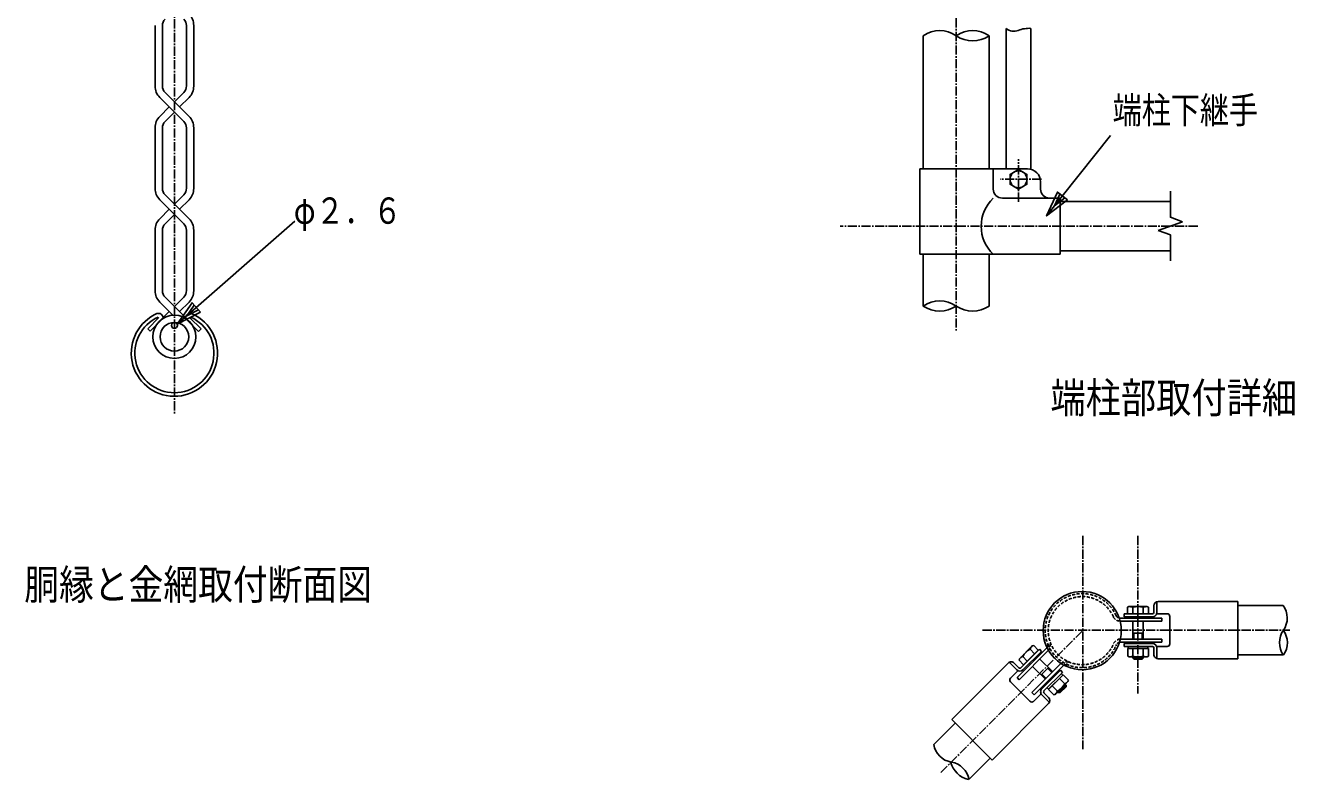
# Model space of a CAD drawing. Units: millimetres, scale not verified. Extents: x -4425 to 4425, y -3150 to 3150.
# Drawn here: x -208 to 1887, y 248 to 1492 of the extents above; entities that cross this region are included whole.
import ezdxf
from ezdxf.enums import TextEntityAlignment as Align

# ---------------------------------------------------------------- set-up
doc = ezdxf.new("R2010")
doc.units = ezdxf.units.MM
doc.header["$LTSCALE"] = 20
doc.linetypes.add('USER1', pattern=[1.125, 0.75, -0.125, 0.125, -0.125])
doc.linetypes.add('USER2', pattern=[0.375, 0.25, -0.125])
for name, color, linetype, lineweight in [('0-2_2', 7, 'Continuous', 25), ('0-3_1', 7, 'Continuous', 25), ('0-4_0', 7, 'Continuous', 25), ('0-A_CENTLN-L', 2, 'USER1', 25)]:
    doc.layers.add(name, color=color, linetype=linetype, lineweight=lineweight)
doc.styles.add('ＭＳ ゴシック', font='')
doc.styles.get('ＭＳ ゴシック').set_extended_font_data('MS Gothic')

# ---------------------------------------------------------------- blocks, each defined once
blk = doc.blocks.new('C25')
at = {"layer": '0-3_1', "color": 4}
blk.add_line((91058.4, 87643.8), (94939.4, 91042.8), dxfattribs=at)
blk.add_lwpolyline([(91828.6, 88039.3), (91058.4, 87643.8), (91551.9, 88355.3)], close=True, dxfattribs=at)
blk.add_lwpolyline([(91759.5, 88118.3), (91374.3, 87920.6), (91621.1, 88276.3)], dxfattribs=at)
blk = doc.blocks.new('C58')
at = {"layer": '0-3_1', "color": 4}
blk.add_line((115014.5, 95210.7), (117117.6, 97867.8), dxfattribs=at)
blk.add_lwpolyline([(115700.4, 95739), (115014.5, 95210.7), (115371.1, 95999.6)], close=True, dxfattribs=at)
blk.add_lwpolyline([(115618.1, 95804.1), (115275.1, 95540), (115453.4, 95934.5)], dxfattribs=at)

msp = doc.modelspace()

# ---------------------------------------------------------------- linework, layer by layer
at = {"layer": '0-2_2'}
for p, q in [((1613.47, 533.32), (1611.18, 531.99)), ((1611.18, 521.32), (1611.18, 531.99)), ((1613.47, 533.32), (1643.16, 533.32)), ((1619.75, 521.32), (1619.75, 531.99)), ((1636.89, 521.32), (1636.89, 531.99)), ((1643.16, 533.32), (1645.46, 531.99)), ((1645.46, 521.32), (1645.46, 531.99)), ((1615.46, 521.32), (1649.75, 521.32)), ((1619.75, 514.25), (1619.75, 516.39)), ((1619.75, 479.32), (1619.75, 509.32)), ((1636.89, 514.25), (1636.89, 516.39)), ((1636.89, 479.32), (1636.89, 509.32)), ((1619.75, 489.18), (1636.89, 489.18)), ((1432.7, 447.24), (1453.69, 468.24)), ((1439.56, 437.13), (1463.8, 461.37)), ((1457.74, 455.31), (1450.19, 462.86)), ((1453.69, 468.24), (1456.26, 468.92)), ((1463.8, 461.37), (1456.26, 468.92)), ((1611.34, 463.85), (1645.63, 463.85)), ((1611.34, 463.85), (1611.34, 451.46)), ((1619.75, 472.25), (1619.75, 474.39)), ((1619.91, 463.85), (1619.91, 451.46)), ((1636.89, 472.25), (1636.89, 474.39)), ((1637.06, 463.85), (1637.06, 451.46)), ((1645.63, 463.85), (1645.63, 451.46)), ((1432.7, 447.24), (1432.01, 444.68)), ((1439.56, 437.13), (1432.01, 444.68)), ((1445.62, 443.19), (1438.07, 450.74)), ((1462.89, 450.16), (1461.38, 451.68)), ((1487.59, 425.46), (1466.38, 446.68)), ((1613.64, 450.14), (1611.34, 451.46)), ((1619.75, 448.03), (1619.75, 450.14)), ((1619.75, 448.03), (1636.89, 448.03)), ((1621.46, 446.32), (1635.17, 446.32)), ((1635.17, 446.32), (1636.89, 448.03)), ((1636.89, 448.03), (1636.89, 450.14)), ((1450.77, 438.04), (1449.26, 439.55)), ((1475.47, 413.34), (1454.26, 434.55)), ((1468.35, 420.46), (1480.47, 432.59)), ((1480.47, 396.46), (1504.71, 420.7)), ((1492.59, 420.46), (1491.08, 421.98)), ((1504.71, 420.7), (1513.47, 411.95)), ((1480.47, 408.34), (1478.96, 409.86)), ((1486.53, 402.52), (1495.29, 393.76)), ((1497.44, 391.37), (1509.56, 403.49)), ((1498.65, 414.64), (1507.41, 405.88)), ((1499.87, 391.37), (1509.56, 401.07)), ((1480.47, 396.46), (1489.23, 387.7)), ((1491.79, 388.39), (1489.23, 387.7)), ((1499.87, 391.37), (1494.77, 391.37)), ((1497.44, 391.37), (1496.11, 392.71))]:
    msp.add_line(p, q, dxfattribs=at)
at = {"layer": '0-2_2', "color": 4}
for p, q in [((1621.46, 479.32), (1621.46, 489.18)), ((1635.17, 479.32), (1635.17, 489.18)), ((1621.46, 472.25), (1621.46, 474.39)), ((1635.17, 472.25), (1635.17, 474.39)), ((1621.46, 446.32), (1621.46, 450.14)), ((1635.17, 446.32), (1635.17, 450.14)), ((1476.68, 414.55), (1469.56, 421.68)), ((1486.38, 424.25), (1479.26, 431.37)), ((1491.38, 419.25), (1489.86, 420.77)), ((1481.68, 409.55), (1480.17, 411.07)), ((1509.56, 401.07), (1507.02, 403.61)), ((1499.87, 391.37), (1497.32, 393.92))]:
    msp.add_line(p, q, dxfattribs=at)
at = {"layer": '0-2_2'}
for points in [[(1613.64, 450.14), (1643.33, 450.14), (1645.63, 451.46)], [(1491.79, 388.39), (1512.78, 409.38), (1513.47, 411.95)], [(1509.56, 401.07), (1509.56, 403.49), (1508.23, 404.83)]]:
    msp.add_lwpolyline(points, dxfattribs=at)
for centre, radius, start, end in [((1613.47, 517.82), 15.5, 66.11754, 90), ((1628.32, 504.95), 28.37, 72.41836, 107.5858), ((1643.16, 517.82), 15.5, 90, 113.88093), ((1463.26, 437.68), 28.37, 117.41808, 152.58563), ((1464.65, 457.28), 15.5, 134.99994, 158.88132), ((1443.66, 436.28), 15.5, 111.11787, 134.99994), ((1613.64, 465.63), 15.5, 270, 293.88238), ((1628.49, 478.49), 28.36, 252.40607, 287.59442), ((1643.33, 465.63), 15.5, 246.11765, 270), ((1482.23, 418.94), 28.36, 297.40603, 332.59442), ((1501.83, 420.34), 15.5, 291.11755, 315.00061), ((1480.83, 399.35), 15.5, 314.99972, 338.88248)]:
    msp.add_arc(centre, radius, start, end, dxfattribs=at)
at = {"layer": '0-3_1', "color": 2, "linetype": 'USER1'}
for p, q in [((38.06, 2379.24), (38.06, 849.86)), ((1328.28, 2133.41), (1328.28, 987.86)), ((1431.14, 1200.93), (1431.14, 1271.21)), ((1468.89, 1237.8), (1400.92, 1237.8)), ((1537.2, 649.67), (1537.2, 298.24)), ((1628.18, 649.64), (1628.18, 389.62)), ((1536.24, 492.82), (1302.03, 258.61)), ((1371.92, 494.35), (1879, 494.35))]:
    msp.add_line(p, q, dxfattribs=at)
at = {"layer": '0-3_1'}
for p, q in [((6.18, 1491.65), (6.18, 1391.42)), ((18.18, 1491.34), (18.18, 1391.74)), ((57.93, 1491.34), (57.93, 1391.74)), ((69.93, 1491.65), (69.93, 1391.42)), ((1273.85, 1474.58), (1273.85, 1254.94)), ((1382.71, 1474.58), (1382.71, 1254.94)), ((1410.78, 1254.94), (1410.78, 1486.78)), ((1451.49, 1254.94), (1451.49, 1486.78)), ((38.06, 1348.68), (13.87, 1372.86)), ((46.54, 1357.16), (22.58, 1381.13)), ((38.06, 1365.65), (53.54, 1381.13)), ((46.54, 1357.16), (62.25, 1372.86)), ((13.87, 1341.46), (29.57, 1357.16)), ((22.58, 1333.19), (38.06, 1348.68)), ((53.54, 1333.19), (38.06, 1348.68)), ((62.25, 1341.46), (46.54, 1357.16)), ((6.18, 1322.9), (6.18, 1222.67)), ((18.18, 1322.59), (18.18, 1222.99)), ((57.93, 1322.59), (57.93, 1222.99)), ((69.93, 1322.9), (69.93, 1222.67)), ((1268.49, 1254.94), (1268.49, 1114.58)), ((1446.14, 1254.94), (1268.49, 1254.94)), ((1389.46, 1254.94), (1389.46, 1221.73)), ((1389.46, 1254.94), (1389.46, 1221.73)), ((1467.56, 1233.51), (1467.56, 1221.73)), ((1467.57, 1233.51), (1467.57, 1221.73)), ((38.06, 1179.93), (13.87, 1204.11)), ((46.54, 1188.41), (22.58, 1212.38)), ((38.06, 1196.9), (53.54, 1212.38)), ((46.54, 1188.41), (62.25, 1204.11)), ((1499.71, 1206.73), (1404.46, 1206.73)), ((1499.71, 1206.73), (1499.71, 1114.58)), ((1681.85, 1201.37), (1499.71, 1201.37)), ((13.87, 1172.71), (29.57, 1188.41)), ((22.58, 1164.45), (38.06, 1179.93)), ((53.54, 1164.45), (38.06, 1179.93)), ((62.25, 1172.71), (46.54, 1188.41)), ((6.18, 1154.15), (6.18, 1053.93)), ((18.18, 1153.84), (18.18, 1054.24)), ((57.93, 1153.84), (57.93, 1054.24)), ((69.93, 1154.15), (69.93, 1053.93)), ((1499.71, 1114.58), (1268.49, 1114.58)), ((1273.85, 1028.87), (1273.85, 1114.58)), ((1382.71, 1028.87), (1382.71, 1114.58)), ((1681.85, 1119.94), (1499.71, 1119.94)), ((35.58, 1013.65), (13.87, 1035.36)), ((59.09, 1007.12), (22.58, 1043.63)), ((38.06, 1028.15), (53.54, 1043.63)), ((46.54, 1019.66), (62.25, 1035.36)), ((12.56, 1010.03), (-6.04, 991.43)), ((17.41, 1006.39), (-1.79, 987.19)), ((13.66, 1003.75), (29.57, 1019.66)), ((58.68, 1005.99), (77.88, 986.79)), ((63.53, 1009.63), (82.12, 991.03)), ((-1.79, 987.19), (-6.04, 991.43)), ((77.88, 986.79), (82.12, 991.03)), ((1654.41, 534.42), (1654.41, 523.49)), ((1659.25, 541.46), (1659.25, 523.46)), ((1661.39, 541.46), (1793.18, 541.46)), ((1793.18, 541.46), (1793.18, 447.18)), ((1793.18, 535.17), (1867.87, 535.17)), ((1597.28, 514.25), (1667.82, 514.25)), ((1598.73, 509.32), (1667.82, 509.32)), ((1605.68, 516.39), (1652.18, 516.39)), ((1605.77, 521.35), (1605.77, 516.42)), ((1605.77, 521.35), (1652.27, 521.35)), ((1659.34, 521.35), (1676.49, 521.35)), ((1667.82, 514.25), (1667.82, 509.32)), ((1680.77, 517.06), (1680.77, 471.64)), ((1428.7, 415.97), (1476.8, 464.06)), ((1434.92, 432.18), (1465.52, 462.79)), ((1465.57, 462.88), (1469.05, 459.39)), ((1598.68, 474.39), (1667.82, 474.39)), ((1599.12, 479.32), (1667.82, 479.32)), ((1605.68, 472.25), (1652.18, 472.25)), ((1605.77, 472.28), (1605.77, 467.35)), ((1605.77, 467.35), (1652.27, 467.35)), ((1612, 467.32), (1612, 463.85)), ((1644.79, 467.32), (1644.79, 463.85)), ((1654.41, 465.21), (1654.41, 454.28)), ((1659.25, 465.18), (1659.25, 447.18)), ((1659.34, 467.35), (1676.49, 467.35)), ((1667.82, 479.32), (1667.82, 474.39)), ((1320.97, 346.72), (1414.16, 439.91)), ((1415.72, 441.51), (1429.96, 427.27)), ((1424.2, 440), (1431.93, 432.27)), ((1432.19, 412.49), (1479.76, 460.06)), ((1438.4, 428.7), (1469.01, 459.31)), ((1624.03, 448.03), (1625.55, 446.28)), ((1661.39, 447.18), (1793.18, 447.18)), ((1793.18, 453.53), (1868.54, 453.53)), ((1417.79, 415.06), (1429.92, 427.18)), ((1453.4, 391.27), (1500.7, 438.57)), ((1456.89, 387.79), (1505.12, 436.02)), ((1469.61, 397.48), (1500.22, 428.09)), ((1473.1, 394), (1503.71, 424.61)), ((1480.75, 396.8), (1504.24, 420.29)), ((1500.27, 428.18), (1503.75, 424.69)), ((1501.81, 422.71), (1504.24, 420.29)), ((1417.84, 409.09), (1449.96, 376.96)), ((1428.7, 415.97), (1432.19, 412.49)), ((1478.33, 399.23), (1480.75, 396.8)), ((1453.4, 391.27), (1456.89, 387.79)), ((1455.98, 376.88), (1468.1, 389)), ((1468.14, 389.09), (1482.39, 374.84)), ((1473.14, 391.06), (1480.87, 383.33)), ((1387.64, 280.05), (1480.83, 373.24)), ((1326.69, 341), (1291.35, 305.66)), ((1320.97, 346.72), (1387.64, 280.05)), ((1384.42, 283.27), (1349.46, 248.3))]:
    msp.add_line(p, q, dxfattribs=at)
at = {"layer": '0-3_1', "color": 4}
for p, q in [((1701.99, 1167.98), (1661.72, 1153.33)), ((1661.72, 1153.33), (1681.85, 1146)), ((1681.85, 1146), (1681.85, 1103.14))]:
    msp.add_line(p, q, dxfattribs=at)
at = {"layer": '0-3_1', "color": 4, "linetype": 'USER2'}
for p, q in [((1598.08, 509.35), (1598.82, 509.35)), ((1595.69, 479.35), (1599.21, 479.35)), ((1479.8, 460.14), (1480.32, 460.67)), ((1500.74, 438.66), (1503.23, 441.14))]:
    msp.add_line(p, q, dxfattribs=at)
at = {"layer": '0-3_1'}
msp.add_lwpolyline([(1431.14, 1221.71), (1445.06, 1229.76), (1445.06, 1245.84), (1431.14, 1253.88), (1417.21, 1245.84), (1417.21, 1229.76)], close=True, dxfattribs=at)
at = {"layer": '0-3_1', "color": 4}
msp.add_lwpolyline([(1701.99, 1167.98), (1681.85, 1175.31), (1681.85, 1218.17)], dxfattribs=at)
at = {"layer": '0-3_1'}
for centre, radius in [((1431.14, 1237.8), 13.93), ((38.06, 978.12), 35.62), ((38.06, 978.12), 23.62), ((38.06, 996.87), 4.88), ((1536.29, 493.54), 64.5)]:
    msp.add_circle(centre, radius, dxfattribs=at)
for centre, radius, start, end in [((43.68, 1491.65), 26.25, 0, 44.99998), ((33.18, 1491.34), 15, 134.99994, 179.99992), ((42.93, 1491.34), 15, 0, 45.00122), ((32.43, 1391.43), 26.25, 179.99992, 225.00006), ((33.18, 1391.74), 15, 179.99992, 225.0013), ((42.93, 1391.74), 15, 315.00125, 0), ((43.68, 1391.43), 26.25, 315.00003, 0), ((32.43, 1322.9), 26.25, 134.99994, 179.99992), ((43.68, 1322.9), 26.25, 0, 44.99998), ((33.18, 1322.59), 15, 134.99994, 179.99992), ((42.93, 1322.59), 15, 0, 45.00122), ((1446.14, 1233.51), 21.43, 0, 90), ((32.43, 1222.68), 26.25, 179.99992, 225.00006), ((33.18, 1222.99), 15, 179.99992, 224.99883), ((42.93, 1222.99), 15, 314.99878, 0), ((43.68, 1222.68), 26.25, 315.00003, 0), ((1404.46, 1221.73), 15, 180, 270), ((1482.57, 1221.73), 15, 180, 270), ((1432.83, 1160.34), 63.33, 133.22993, 226.76297), ((32.43, 1154.15), 26.25, 134.99994, 179.99992), ((33.18, 1153.84), 15, 134.99994, 179.99992), ((42.93, 1153.84), 15, 0, 45.00122), ((43.68, 1154.15), 26.25, 0, 45.00069), ((32.43, 1053.92), 26.25, 179.99992, 225.00006), ((33.18, 1054.24), 15, 179.99992, 224.99883), ((42.93, 1054.24), 15, 315.00125, 0), ((43.68, 1053.92), 26.25, 315.00003, 0), ((38.09, 951.2), 71.25, 112.92898, 65.65775), ((38.09, 951.2), 65.25, 114.33539, 65.82681), ((11.84, 1009.26), 7.5, 349.34231, 96.6383), ((64.34, 1009.22), 7.5, 65.55138, 190.65775), ((1661.49, 534.42), 7.07, 90.00053, 180), ((1839.37, 514.41), 35.26, 324.9555, 36.07004), ((1652.27, 523.49), 2.14, 270, 0), ((1652.27, 523.49), 7.07, 269.99948, 0), ((1676.49, 517.06), 4.29, 0, 90), ((1897.96, 473.63), 36.14, 145.36917, 214.0778), ((1840, 473.49), 34.83, 324.72488, 36.41699), ((1652.27, 465.21), 7.07, 0, 90), ((1652.27, 465.21), 2.14, 0, 90), ((1676.49, 471.64), 4.29, 270, 0), ((1419.2, 435), 7.07, 44.99933, 135.00059), ((1661.49, 454.28), 7.07, 179.99895, 270), ((1433.44, 433.79), 7.07, 225.00072, 315.00003), ((1433.44, 433.79), 2.14, 224.99139, 315.0022), ((1420.87, 412.12), 4.29, 135.00102, 225.00115), ((1474.66, 392.57), 7.07, 134.99928, 225.00006), ((1474.66, 392.57), 2.14, 134.99994, 225.00006), ((1475.87, 378.33), 7.07, 315.00003, 44.99933), ((1452.99, 379.99), 4.29, 224.99898, 315.0011), ((1326.09, 311.35), 35.21, 189.22292, 260.34412), ((1358.43, 287.56), 40.93, 195.76767, 255.87137), ((1314.01, 241.35), 36.12, 10.98267, 79.45712)]:
    msp.add_arc(centre, radius, start, end, dxfattribs=at)
at = {"layer": '0-3_1', "color": 4}
for centre, radius, start, end in [((1301.07, 1435.67), 47.49, 55.03597, 124.96473), ((1355.49, 1435.67), 47.49, 55.0352, 124.96473), ((1355.49, 1513.5), 47.49, 235.03604, 304.96481), ((1423.48, 1500.77), 18.89, 227.77408, 292.52838), ((1448.57, 1440.24), 46.63, 86.40426, 112.51272), ((1301.07, 989.95), 47.49, 55.03597, 124.96473), ((1301.07, 1067.79), 47.49, 235.03528, 304.96435), ((1355.49, 1067.79), 47.49, 235.03604, 304.96481)]:
    msp.add_arc(centre, radius, start, end, dxfattribs=at)
at = {"layer": '0-3_1', "color": 4, "linetype": 'USER2'}
for centre, radius, start, end in [((1536.29, 493.54), 61.07, 23.73228, 202.50194), ((1536.29, 493.54), 56.14, 23.73229, 337.7601), ((1598.08, 520.71), 11.36, 203.73229, 270), ((1598.08, 520.71), 6.43, 203.73229, 270), ((1472.29, 468.7), 6.43, 315.00073, 21.26804), ((1536.29, 493.54), 61.07, 202.23996, 337.76004), ((1472.29, 468.7), 11.36, 314.99756, 21.26834), ((1598.77, 467.99), 11.36, 90, 157.76007), ((1598.77, 467.99), 6.43, 90, 157.76007), ((1509.08, 430.94), 11.36, 67.2404, 134.99954), ((1509.08, 430.94), 6.43, 67.2384, 135.00067)]:
    msp.add_arc(centre, radius, start, end, dxfattribs=at)
at = {"layer": '0-A_CENTLN-L'}
msp.add_line((1726.85, 1160.65), (1136.92, 1160.65), dxfattribs=at)

# ---------------------------------------------------------------- block references
at = {"layer": '0-4_0', "xscale": 0.05, "yscale": 0.05}
for name, p in [('C58', (-4273.19, -3583.17)), ('C25', (-4510.26, -3383.38))]:
    msp.add_blockref(name, p, dxfattribs=at)

# ---------------------------------------------------------------- texts
at = {"layer": '0-3_1', "color": 4, "style": 'ＭＳ ゴシック'}
for s, height, width, p in [('端柱下継手', 43.99, 0.8, (1586.49, 1316.64)), ('φ２．６', 43.41, 0.8, (235.14, 1151.48)), ('端柱部取付詳細', 50.15, 0.85, (1483.88, 837.45)), ('胴縁と金網取付断面図', 49.48, 0.85, (-209.65, 529.94))]:
    msp.add_text(s, height=height, dxfattribs=dict(at, width=width)).set_placement(p, align=Align.BOTTOM_LEFT)

doc.saveas('drawing.dxf')
